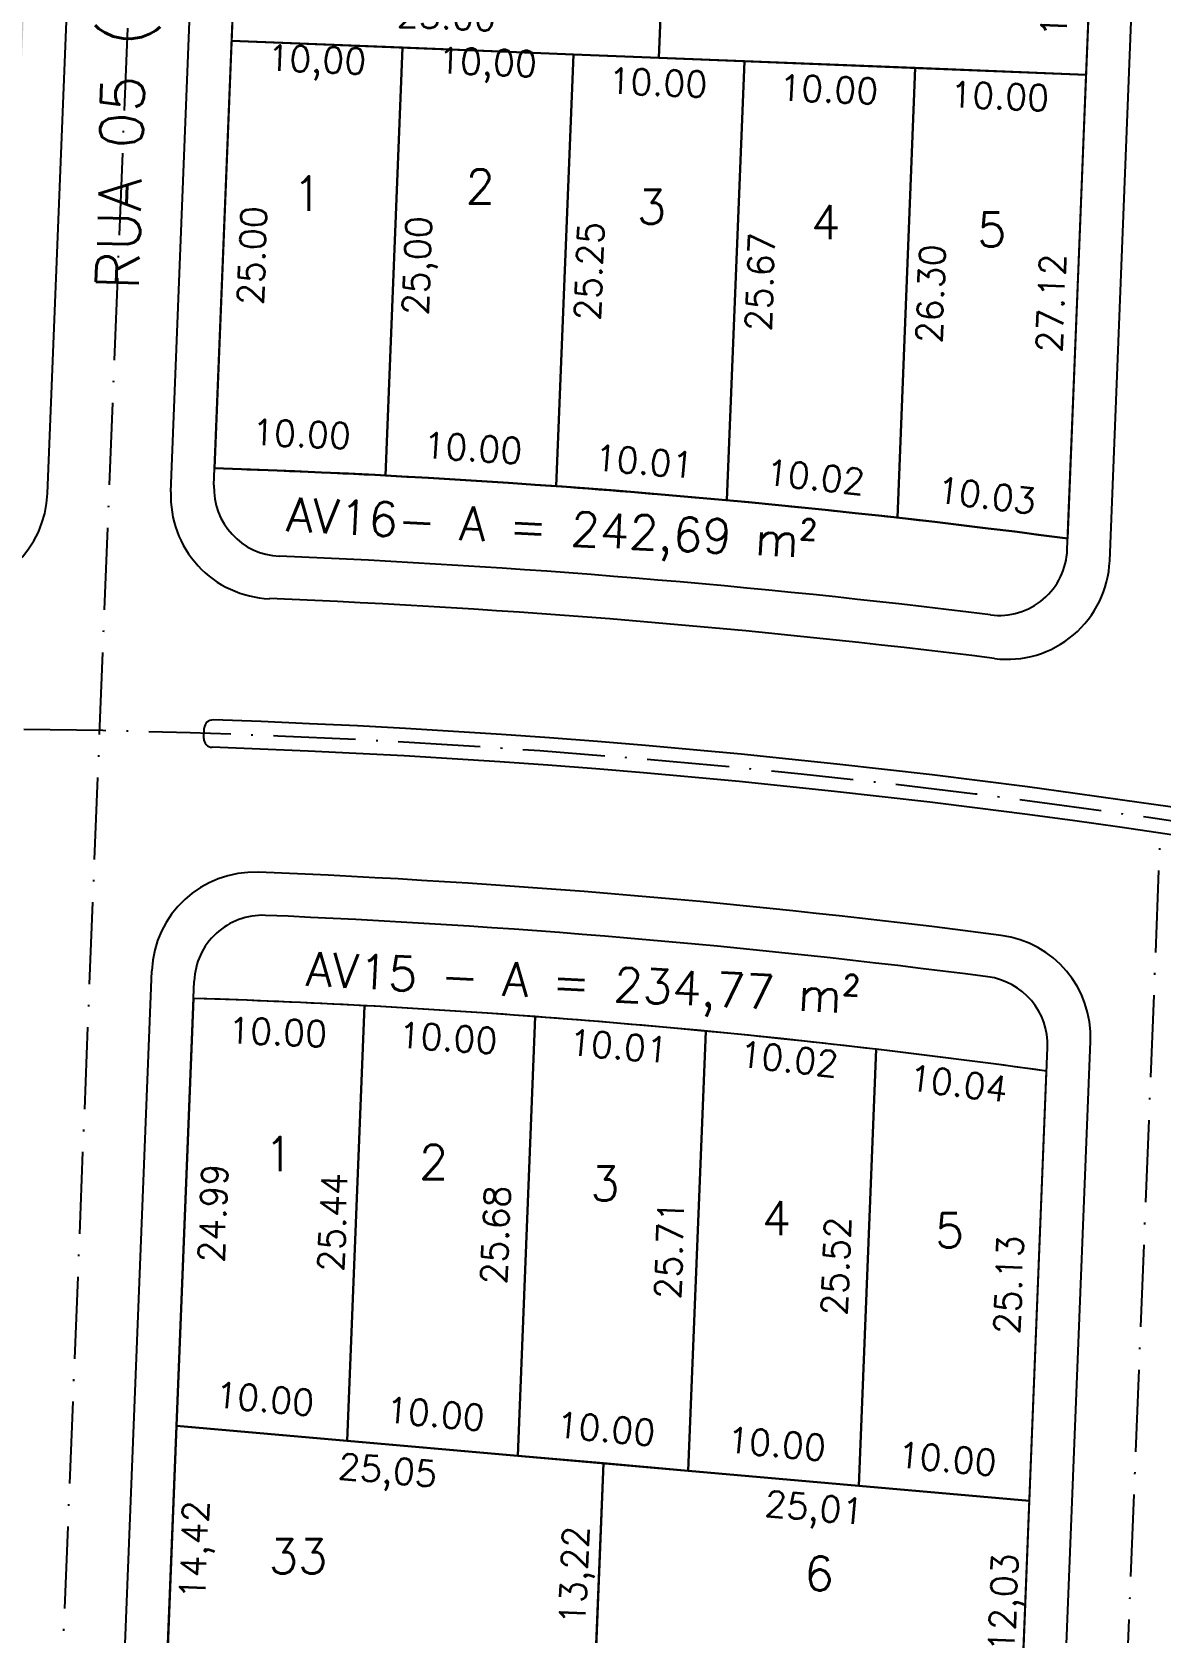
# Model space of a CAD drawing. Header units: millimetres. Extents: x 1794 to 8081, y 409 to 2272.
# Drawn here: x 5747 to 5813, y 967.2 to 1060.7 of the extents above; entities that cross this region are included whole.
import ezdxf
from ezdxf.enums import TextEntityAlignment as Align

# ---------------------------------------------------------------- set-up
doc = ezdxf.new("R2010")
doc.units = ezdxf.units.MM
doc.linetypes.add('ACAD_ISO10W100', pattern=[18, 12, -3, 0, -3])
for name, color, linetype in [('02 - EIXO VIA', 2, 'ACAD_ISO10W100'), ('03 - CALÇADA', 1, 'Continuous'), ('BOUNDARY LOTES', 2, 'Continuous'), ('boundary quadras', 232, 'Continuous'), ('COT', 8, 'Continuous'), ('FAIXAS VERDES', 62, 'Continuous'), ('LOTES', 2, 'Continuous'), ('QUADRAS', 3, 'Continuous'), ('texto - ruas', 2, 'Continuous'), ('Texto Lotes', 31, 'Continuous'), ('TXT CB. QDAS', 41, 'Continuous')]:
    doc.layers.add(name, color=color, linetype=linetype)
doc.styles.add('arcad1', font='romans.shx')
doc.dimstyles.new('REGIS', dxfattribs={"dimtxt": 1.5, "dimasz": 0.12, "dimexe": 0, "dimexo": 0, "dimgap": 0, "dimtad": 0, "dimzin": 4, "dimdsep": 46, "dimtxsty": 'arcad1', "dimblk1": 'BOLA', "dimblk2": 'BOLA', "dimsah": 1, "dimcen": 0.12, "dimse1": 1, "dimse2": 1, "dimsd1": 1, "dimsd2": 1, "dimclrd": 256, "dimclre": 8, "dimclrt": 1, "dimadec": 0, "dimazin": 0, "dimtfac": 1.2, "dimtix": 1, "dimtmove": 2, "dimatfit": 3, "dimldrblk": 'BOLA', "dimfxl": 0, "dimfxlon": 1, "dimtvp": 2, "dimtolj": 1, "dimtzin": 4, "dimarcsym": 0})

# ---------------------------------------------------------------- blocks, each defined once
blk = doc.blocks.new('*D405')
at = {"layer": 'Defpoints', "color": 0}
for p in [(5809.03, 1068.227), (5808.632, 1058.235), (5809.636, 1058.195)]:
    blk.add_point(p, dxfattribs=at)
at = {"layer": 'COT', "color": 1, "insert": (5806.837, 1063.311), "char_height": 1.5, "attachment_point": 5, "rotation": 87.71902, "style": 'arcad1'}
blk.add_mtext('\\A1;10.00', dxfattribs=at)
blk = doc.blocks.new('BOLA')
for p, q in [((-1, 0), (1, 0)), ((0, -1), (0, 1))]:
    blk.add_line(p, q)
blk.add_circle((0, 0), 0.3)
blk = doc.blocks.new('*D406')
at = {"layer": 'Defpoints', "color": 0}
for p in [(5808.632, 1058.235), (5807.553, 1031.139), (5807.553, 1031.139)]:
    blk.add_point(p, dxfattribs=at)
at = {"layer": 'COT', "color": 1, "insert": (5806.573, 1044.895), "char_height": 1.5, "attachment_point": 5, "rotation": 87.71902, "style": 'arcad1'}
blk.add_mtext('\\A1;27.12', dxfattribs=at)
blk = doc.blocks.new('*D417')
at = {"layer": 'Defpoints', "color": 0}
for p in [(5758.672, 1060.225), (5783.652, 1059.23), (5783.61, 1058.171)]:
    blk.add_point(p, dxfattribs=at)
at = {"layer": 'COT', "color": 1, "insert": (5771.239, 1061.667), "char_height": 1.5, "attachment_point": 5, "rotation": 357.71902, "style": 'arcad1'}
blk.add_mtext('\\A1;25.00', dxfattribs=at)
blk = doc.blocks.new('*D12')
at = {"layer": 'Defpoints', "color": 0}
for p in [(5759.07, 1070.217), (5758.672, 1060.225), (5763.365, 1060.038)]:
    blk.add_point(p, dxfattribs=at)
at = {"layer": 'COT', "color": 1, "insert": (5760.566, 1065.154), "char_height": 1.5, "attachment_point": 5, "rotation": 87.71902, "style": 'arcad1'}
blk.add_mtext('\\A1;10.00', dxfattribs=at)
blk = doc.blocks.new('*D422')
at = {"layer": 'Defpoints', "color": 0}
for p in [(5758.672, 1060.225), (5757.677, 1035.246), (5762.37, 1035.059)]:
    blk.add_point(p, dxfattribs=at)
at = {"layer": 'COT', "color": 1, "insert": (5759.87, 1047.668), "char_height": 1.5, "attachment_point": 5, "rotation": 87.71902, "style": 'arcad1'}
blk.add_mtext('\\A1;25.00', dxfattribs=at)
blk = doc.blocks.new('*D423')
at = {"layer": 'Defpoints', "color": 0}
for p in [(5778.656, 1059.429), (5777.651, 1034.197), (5782.067, 1034.021)]:
    blk.add_point(p, dxfattribs=at)
at = {"layer": 'COT', "color": 1, "insert": (5779.572, 1046.757), "char_height": 1.5, "attachment_point": 5, "rotation": 87.71902, "style": 'arcad1'}
blk.add_mtext('\\A1;25.25', dxfattribs=at)
blk = doc.blocks.new('*D424')
at = {"layer": 'Defpoints', "color": 0}
for p in [(5788.675, 1059.03), (5787.626, 1033.377), (5792.039, 1033.196)]:
    blk.add_point(p, dxfattribs=at)
at = {"layer": 'COT', "color": 1, "insert": (5789.566, 1046.145), "char_height": 1.5, "attachment_point": 5, "rotation": 87.65739, "style": 'arcad1'}
blk.add_mtext('\\A1;25.67', dxfattribs=at)
blk = doc.blocks.new('*D425')
at = {"layer": 'Defpoints', "color": 0}
for p in [(5798.64, 1058.633), (5797.593, 1032.358), (5802.019, 1032.181)]:
    blk.add_point(p, dxfattribs=at)
at = {"layer": 'COT', "color": 1, "insert": (5799.545, 1045.438), "char_height": 1.5, "attachment_point": 5, "rotation": 87.71902, "style": 'arcad1'}
blk.add_mtext('\\A1;26.30', dxfattribs=at)
blk = doc.blocks.new('*D426')
at = {"layer": 'Defpoints', "color": 0}
for p in [(5778.656, 1059.429), (5788.648, 1059.031), (5788.471, 1054.587)]:
    blk.add_point(p, dxfattribs=at)
at = {"layer": 'COT', "color": 1, "insert": (5783.594, 1057.783), "char_height": 1.5, "attachment_point": 5, "rotation": 357.71902, "style": 'arcad1'}
blk.add_mtext('\\A1;10.00', dxfattribs=at)
blk = doc.blocks.new('*D427')
at = {"layer": 'Defpoints', "color": 0}
for p in [(5788.648, 1059.031), (5798.64, 1058.633), (5798.463, 1054.189)]:
    blk.add_point(p, dxfattribs=at)
at = {"layer": 'COT', "color": 1, "insert": (5793.586, 1057.385), "char_height": 1.5, "attachment_point": 5, "rotation": 357.71902, "style": 'arcad1'}
blk.add_mtext('\\A1;10.00', dxfattribs=at)
blk = doc.blocks.new('*D428')
at = {"layer": 'Defpoints', "color": 0}
for p in [(5798.64, 1058.633), (5808.632, 1058.235), (5808.455, 1053.791)]:
    blk.add_point(p, dxfattribs=at)
at = {"layer": 'COT', "color": 1, "insert": (5803.578, 1056.987), "char_height": 1.5, "attachment_point": 5, "rotation": 357.71902, "style": 'arcad1'}
blk.add_mtext('\\A1;10.00', dxfattribs=at)
blk = doc.blocks.new('*D476')
at = {"layer": 'Defpoints', "color": 0}
for p in [(5757.677, 1035.246), (5767.669, 1034.848), (5767.637, 1034.053)]:
    blk.add_point(p, dxfattribs=at)
at = {"layer": 'COT', "color": 1, "insert": (5762.76, 1037.25), "char_height": 1.5, "attachment_point": 5, "rotation": 357.71902, "style": 'arcad1'}
blk.add_mtext('\\A1;10.00', dxfattribs=at)
blk = doc.blocks.new('*D477')
at = {"layer": 'Defpoints', "color": 0}
for p in [(5767.668, 1034.82), (5777.651, 1034.197), (5777.584, 1033.123)]:
    blk.add_point(p, dxfattribs=at)
at = {"layer": 'COT', "color": 1, "insert": (5772.779, 1036.428), "char_height": 1.5, "attachment_point": 5, "rotation": 356.42955, "style": 'arcad1'}
blk.add_mtext('\\A1;10.00', dxfattribs=at)
blk = doc.blocks.new('*D478')
at = {"layer": 'Defpoints', "color": 0}
for p in [(5777.651, 1034.197), (5787.626, 1033.377), (5787.533, 1032.242)]:
    blk.add_point(p, dxfattribs=at)
at = {"layer": 'COT', "color": 1, "insert": (5782.791, 1035.643), "char_height": 1.5, "attachment_point": 5, "rotation": 355.29629, "style": 'arcad1'}
blk.add_mtext('\\A1;10.01', dxfattribs=at)
blk = doc.blocks.new('*D21')
at = {"layer": 'Defpoints', "color": 0}
for p in [(5787.626, 1033.377), (5797.593, 1032.358), (5797.479, 1031.242)]:
    blk.add_point(p, dxfattribs=at)
at = {"layer": 'COT', "color": 1, "insert": (5792.801, 1034.736), "char_height": 1.5, "attachment_point": 5, "rotation": 354.16207, "style": 'arcad1'}
blk.add_mtext('\\A1;10.02', dxfattribs=at)
blk = doc.blocks.new('*D22')
at = {"layer": 'Defpoints', "color": 0}
for p in [(5797.593, 1032.358), (5807.553, 1031.139), (5807.421, 1030.061)]:
    blk.add_point(p, dxfattribs=at)
at = {"layer": 'COT', "color": 1, "insert": (5802.805, 1033.648), "char_height": 1.5, "attachment_point": 5, "rotation": 353.02646, "style": 'arcad1'}
blk.add_mtext('\\A1;10.03', dxfattribs=at)
blk = doc.blocks.new('*D1276')
at = {"layer": 'Defpoints', "color": 0}
for p in [(5756.443, 1004.269), (5766.435, 1003.871), (5766.245, 999.104)]:
    blk.add_point(p, dxfattribs=at)
at = {"layer": 'COT', "color": 1, "insert": (5761.368, 1002.301), "char_height": 1.5, "attachment_point": 5, "rotation": 357.71902, "style": 'arcad1'}
blk.add_mtext('\\A1;10.00', dxfattribs=at)
blk = doc.blocks.new('*D1277')
at = {"layer": 'Defpoints', "color": 0}
for p in [(5766.434, 1003.842), (5776.416, 1003.205), (5776.125, 998.649)]:
    blk.add_point(p, dxfattribs=at)
at = {"layer": 'COT', "color": 1, "insert": (5771.325, 1001.962), "char_height": 1.5, "attachment_point": 5, "rotation": 356.34535, "style": 'arcad1'}
blk.add_mtext('\\A1;10.00', dxfattribs=at)
blk = doc.blocks.new('*D1278')
at = {"layer": 'Defpoints', "color": 0}
for p in [(5776.416, 1003.205), (5786.39, 1002.356), (5786.025, 998.063)]:
    blk.add_point(p, dxfattribs=at)
at = {"layer": 'COT', "color": 1, "insert": (5781.292, 1001.477), "char_height": 1.5, "attachment_point": 5, "rotation": 355.13801, "style": 'arcad1'}
blk.add_mtext('\\A1;10.01', dxfattribs=at)
blk = doc.blocks.new('*D1279')
at = {"layer": 'Defpoints', "color": 0}
for p in [(5786.39, 1002.356), (5796.356, 1001.296), (5795.922, 997.213)]:
    blk.add_point(p, dxfattribs=at)
at = {"layer": 'COT', "color": 1, "insert": (5791.256, 1000.726), "char_height": 1.5, "attachment_point": 5, "rotation": 353.92953, "style": 'arcad1'}
blk.add_mtext('\\A1;10.02', dxfattribs=at)
blk = doc.blocks.new('*D1280')
at = {"layer": 'Defpoints', "color": 0}
for p in [(5796.356, 1001.296), (5806.313, 1000.024), (5805.759, 995.682)]:
    blk.add_point(p, dxfattribs=at)
at = {"layer": 'COT', "color": 1, "insert": (5801.16, 999.294), "char_height": 1.5, "attachment_point": 5, "rotation": 352.71935, "style": 'arcad1'}
blk.add_mtext('\\A1;10.04', dxfattribs=at)
blk = doc.blocks.new('*D1281')
at = {"layer": 'Defpoints', "color": 0}
for p in [(5755.448, 979.299), (5765.421, 978.423), (5765.336, 977.449)]:
    blk.add_point(p, dxfattribs=at)
at = {"layer": 'COT', "color": 1, "insert": (5760.612, 980.875), "char_height": 1.5, "attachment_point": 5, "rotation": 354.97828, "style": 'arcad1'}
blk.add_mtext('\\A1;10.00', dxfattribs=at)
blk = doc.blocks.new('*D1282')
at = {"layer": 'Defpoints', "color": 0}
for p in [(5765.421, 978.423), (5775.394, 977.546), (5775.309, 976.572)]:
    blk.add_point(p, dxfattribs=at)
at = {"layer": 'COT', "color": 1, "insert": (5770.585, 979.999), "char_height": 1.5, "attachment_point": 5, "rotation": 354.97828, "style": 'arcad1'}
blk.add_mtext('\\A1;10.00', dxfattribs=at)
blk = doc.blocks.new('*D1283')
at = {"layer": 'Defpoints', "color": 0}
for p in [(5775.394, 977.546), (5785.367, 976.67), (5785.282, 975.696)]:
    blk.add_point(p, dxfattribs=at)
at = {"layer": 'COT', "color": 1, "insert": (5780.558, 979.123), "char_height": 1.5, "attachment_point": 5, "rotation": 354.97828, "style": 'arcad1'}
blk.add_mtext('\\A1;10.00', dxfattribs=at)
blk = doc.blocks.new('*D1284')
at = {"layer": 'Defpoints', "color": 0}
for p in [(5785.367, 976.67), (5795.34, 975.794), (5795.255, 974.82)]:
    blk.add_point(p, dxfattribs=at)
at = {"layer": 'COT', "color": 1, "insert": (5790.531, 978.246), "char_height": 1.5, "attachment_point": 5, "rotation": 354.97828, "style": 'arcad1'}
blk.add_mtext('\\A1;10.00', dxfattribs=at)
blk = doc.blocks.new('*D1285')
at = {"layer": 'Defpoints', "color": 0}
for p in [(5795.34, 975.794), (5805.313, 974.917), (5805.228, 973.943)]:
    blk.add_point(p, dxfattribs=at)
at = {"layer": 'COT', "color": 1, "insert": (5800.504, 977.37), "char_height": 1.5, "attachment_point": 5, "rotation": 354.97828, "style": 'arcad1'}
blk.add_mtext('\\A1;10.00', dxfattribs=at)
blk = doc.blocks.new('*D1286')
at = {"layer": 'Defpoints', "color": 0}
for p in [(5756.443, 1004.269), (5755.448, 979.299), (5760.084, 979.114)]:
    blk.add_point(p, dxfattribs=at)
at = {"layer": 'COT', "color": 1, "insert": (5757.584, 991.719), "char_height": 1.5, "attachment_point": 5, "rotation": 87.71902, "style": 'arcad1'}
blk.add_mtext('\\A1;24.99', dxfattribs=at)
blk = doc.blocks.new('*D1287')
at = {"layer": 'Defpoints', "color": 0}
for p in [(5806.313, 1000.024), (5805.313, 974.917), (5806.596, 974.866)]:
    blk.add_point(p, dxfattribs=at)
at = {"layer": 'COT', "color": 1, "insert": (5804.099, 987.539), "char_height": 1.5, "attachment_point": 5, "rotation": 87.71902, "style": 'arcad1'}
blk.add_mtext('\\A1;25.13', dxfattribs=at)
blk = doc.blocks.new('*D1288')
at = {"layer": 'Defpoints', "color": 0}
for p in [(5766.434, 1003.842), (5765.421, 978.423), (5767.068, 978.357)]:
    blk.add_point(p, dxfattribs=at)
at = {"layer": 'COT', "color": 1, "insert": (5764.576, 991.186), "char_height": 1.5, "attachment_point": 5, "rotation": 87.71902, "style": 'arcad1'}
blk.add_mtext('\\A1;25.44', dxfattribs=at)
blk = doc.blocks.new('*D1289')
at = {"layer": 'Defpoints', "color": 0}
for p in [(5776.416, 1003.205), (5775.394, 977.546), (5776.588, 977.499)]:
    blk.add_point(p, dxfattribs=at)
at = {"layer": 'COT', "color": 1, "insert": (5774.101, 990.447), "char_height": 1.5, "attachment_point": 5, "rotation": 87.71902, "style": 'arcad1'}
blk.add_mtext('\\A1;25.68', dxfattribs=at)
blk = doc.blocks.new('*D1290')
at = {"layer": 'Defpoints', "color": 0}
for p in [(5786.39, 1002.356), (5785.367, 976.67), (5786.756, 976.615)]:
    blk.add_point(p, dxfattribs=at)
at = {"layer": 'COT', "color": 1, "insert": (5784.27, 989.577), "char_height": 1.5, "attachment_point": 5, "rotation": 87.71902, "style": 'arcad1'}
blk.add_mtext('\\A1;25.71', dxfattribs=at)
blk = doc.blocks.new('*D1291')
at = {"layer": 'Defpoints', "color": 0}
for p in [(5796.356, 1001.296), (5795.34, 975.794), (5796.493, 975.748)]:
    blk.add_point(p, dxfattribs=at)
at = {"layer": 'COT', "color": 1, "insert": (5794.003, 988.619), "char_height": 1.5, "attachment_point": 5, "rotation": 87.71902, "style": 'arcad1'}
blk.add_mtext('\\A1;25.52', dxfattribs=at)
blk = doc.blocks.new('*D1292')
at = {"layer": 'Defpoints', "color": 0}
for p in [(5755.448, 979.299), (5754.874, 964.89), (5759.982, 964.687)]:
    blk.add_point(p, dxfattribs=at)
at = {"layer": 'COT', "color": 1, "insert": (5756.701, 972.033), "char_height": 1.5, "attachment_point": 5, "rotation": 87.71902, "style": 'arcad1'}
blk.add_mtext('\\A1;14,42', dxfattribs=at)
blk = doc.blocks.new('*D1293')
at = {"layer": 'Defpoints', "color": 0}
for p in [(5805.313, 974.917), (5807.811, 974.819), (5804.84, 962.9)]:
    blk.add_point(p, dxfattribs=at)
at = {"layer": 'COT', "color": 1, "insert": (5804.006, 968.951), "char_height": 1.5, "attachment_point": 5, "rotation": 87.74352, "style": 'arcad1'}
blk.add_mtext('\\A1;12,03', dxfattribs=at)
blk = doc.blocks.new('*D1294')
at = {"layer": 'Defpoints', "color": 0}
for p in [(5780.403, 977.106), (5779.877, 963.894), (5782.221, 963.801)]:
    blk.add_point(p, dxfattribs=at)
at = {"layer": 'COT', "color": 1, "insert": (5778.916, 970.549), "char_height": 1.5, "attachment_point": 5, "rotation": 87.71902, "style": 'arcad1'}
blk.add_mtext('\\A1;13,22', dxfattribs=at)
blk = doc.blocks.new('*D1365')
at = {"layer": 'Defpoints', "color": 0}
for p in [(5755.452, 979.299), (5780.403, 977.106), (5779.94, 971.828)]:
    blk.add_point(p, dxfattribs=at)
at = {"layer": 'COT', "color": 1, "insert": (5767.777, 976.482), "char_height": 1.5, "attachment_point": 5, "rotation": 354.97828, "style": 'arcad1'}
blk.add_mtext('\\A1;25,05', dxfattribs=at)
blk = doc.blocks.new('*D1366')
at = {"layer": 'Defpoints', "color": 0}
for p in [(5780.403, 977.106), (5805.313, 974.917), (5804.849, 969.639)]:
    blk.add_point(p, dxfattribs=at)
at = {"layer": 'COT', "color": 1, "insert": (5792.707, 974.291), "char_height": 1.5, "attachment_point": 5, "rotation": 354.97828, "style": 'arcad1'}
blk.add_mtext('\\A1;25,01', dxfattribs=at)
blk = doc.blocks.new('*D1497')
at = {"layer": 'Defpoints', "color": 0}
for p in [(5768.662, 1059.797), (5770.748, 1059.714), (5767.668, 1034.82)]:
    blk.add_point(p, dxfattribs=at)
at = {"layer": 'COT', "color": 1, "insert": (5769.741, 1047.072), "char_height": 1.5, "attachment_point": 5, "rotation": 87.71902, "style": 'arcad1'}
blk.add_mtext('\\A1;25,00', dxfattribs=at)
blk = doc.blocks.new('*D1502')
at = {"layer": 'Defpoints', "color": 0}
for p in [(5784.05, 1069.222), (5783.652, 1059.23), (5788.675, 1059.03)]:
    blk.add_point(p, dxfattribs=at)
at = {"layer": 'COT', "color": 1, "insert": (5785.306, 1064.168), "char_height": 1.5, "attachment_point": 5, "rotation": 87.71902, "style": 'arcad1'}
blk.add_mtext('\\A1;10,00', dxfattribs=at)
blk = doc.blocks.new('*D1630')
at = {"layer": 'Defpoints', "color": 0}
for p in [(5768.662, 1059.797), (5778.656, 1059.429), (5768.487, 1055.383)]:
    blk.add_point(p, dxfattribs=at)
at = {"layer": 'COT', "color": 1, "insert": (5773.625, 1058.752), "char_height": 1.5, "attachment_point": 5, "rotation": 357.71902, "style": 'arcad1'}
blk.add_mtext('\\A1;10,00', dxfattribs=at)
blk = doc.blocks.new('*D1631')
at = {"layer": 'Defpoints', "color": 0}
for p in [(5758.672, 1060.225), (5768.662, 1059.797), (5758.495, 1055.781)]:
    blk.add_point(p, dxfattribs=at)
at = {"layer": 'COT', "color": 1, "insert": (5763.646, 1058.904), "char_height": 1.5, "attachment_point": 5, "rotation": 357.71902, "style": 'arcad1'}
blk.add_mtext('\\A1;10,00', dxfattribs=at)

msp = doc.modelspace()

# ---------------------------------------------------------------- hatches: boundary and pattern name
at = {"layer": 'FAIXAS VERDES'}
h = msp.add_hatch(dxfattribs=at)
h.set_pattern_fill('AR-SAND', color=256, scale=0.1, style=0)
h.set_pattern_definition([(37.5, (5429.566, 999.8435), (-0.160003, 4.894132), [0, -3.8608, 0, -4.318, 0, -4.1275]), (7.5, (5429.566, 999.8435), (4.49523, 7.16825), [0, -2.0828, 0, -3.4798, 0, -1.3335]), (327.5, (5426.442, 999.8435), (7.909924, 0.01437), [0, -1.27, 0, -4.572, 0, -5.969]), (317.5, (5426.442, 999.8435), (7.63556, 2.22929), [0, -0.635, 0, -2.9972, 0, -3.429])])
h.paths.add_polyline_path([(5430.831, 1078.216), (5435.928, 1087.936), (5430.845, 1079.356), (5429.566, 1077.139)])
h.paths.add_polyline_path([(5597.245, 1009.396), (5597.066, 1009.337), (5601.377, 1010.616), (5607.012, 1012.218), (5612.684, 1013.759), (5617.596, 1015.036), (5621.128, 1015.921), (5629.087, 1017.817), (5637.922, 1019.761), (5648.108, 1021.797), (5655.347, 1023.11), (5661.35, 1024.117), (5668.226, 1025.177), (5676.97, 1026.386), (5686.913, 1027.57), (5693.659, 1028.258), (5703.184, 1029.074), (5713.015, 1029.724), (5719.569, 1030.05), (5731.268, 1030.418), (5741.91, 1030.515), (5742.543, 1030.672), (5743.302, 1030.978), (5744.205, 1031.63), (5745.076, 1032.86), (5745.431, 1034.356), (5749.498, 1136.448), (5749.921, 1138.085), (5750.981, 1139.401), (5787.931, 1169.251), (5804.87, 1182.936), (5783.871, 1170.98), (5771.611, 1157.563), (5763.136, 1151.215), (5752.529, 1147.246), (5742.436, 1146.753), (5742.349, 1137.394), (5734.92, 1114.509), (5711.119, 1097.126), (5662.121, 1088.101), (5636.086, 1087.947), (5604.026, 1093.668), (5565.586, 1113.949), (5550.552, 1131.127), (5537.457, 1134.461), (5527.958, 1130.108)])
edge = h.paths.add_edge_path()
edge.add_line((5569.236, 1000.087), (5564.38, 1001.877))
edge.add_arc((5567.863, 1003.844), 4, 209.44373, 290.07416)

# ---------------------------------------------------------------- linework, layer by layer
at = {"layer": '02 - EIXO VIA', "ltscale": 0.4}
for p, q in [((5743.398, 830.033), (5755.555, 1135.254)), ((5802.816, 758.95), (5812.972, 1013.92))]:
    msp.add_line(p, q, dxfattribs=at)
msp.add_arc((5741.157, 529.635), 490.381, 66.63589, 105.05446, dxfattribs=at)
at = {"layer": '03 - CALÇADA'}
for p, q in [((5810.003, 1029.845), (5815.435, 1166.205)), ((5747.91, 1033.776), (5751.915, 1134.31)), ((5755.119, 1033.859), (5758.979, 1130.761)), ((5757.048, 1019.461), (5757.072, 1020.061)), ((5747.136, 833.423), (5754.005, 1005.881)), ((5802.098, 831.392), (5808.884, 1001.76))]:
    msp.add_line(p, q, dxfattribs=at)
for centre, radius, start, end in [((5741.915, 1034.015), 6, 269.91383, 357.71902), ((5761.115, 1033.62), 6, 177.71902, 267.73225), ((5804.008, 1030.084), 6, 262.84172, 357.71902), ((5741.157, 529.635), 498.381, 82.84172, 87.73225), ((5757.571, 1020.041), 0.5, 88.08292, 177.71902), ((5741.157, 529.635), 491.181, 67.11647, 88.08292), ((5757.547, 1019.441), 0.5, 177.71902, 268.08337), ((5741.157, 529.635), 489.581, 67.0901, 88.08337), ((5760, 1005.643), 6, 87.73302, 177.71902), ((5741.157, 529.635), 482.381, 82.55429, 87.73302), ((5802.889, 1001.999), 6, 357.71902, 82.55429)]:
    msp.add_arc(centre, radius, start, end, dxfattribs=at)
at = {"layer": 'BOUNDARY LOTES'}
for points in [[(5784.05, 1069.222), (5759.07, 1070.217), (5758.672, 1060.225), (5768.664, 1059.827), (5778.656, 1059.429), (5783.652, 1059.23)], [(5809.03, 1068.227), (5784.05, 1069.222), (5783.652, 1059.23), (5808.632, 1058.235)], [(5780.403, 977.106), (5775.394, 977.546), (5765.421, 978.423), (5755.452, 979.299), (5754.88, 964.89), (5779.877, 963.894)], [(5805.317, 974.917), (5795.34, 975.794), (5785.367, 976.67), (5780.403, 977.106), (5779.877, 963.894), (5804.84, 962.9)]]:
    msp.add_lwpolyline(points, close=True, dxfattribs=at)
for points in [[(5768.664, 1059.827), (5758.672, 1060.225), (5757.677, 1035.246, -0.004942), (5767.668, 1034.82)], [(5778.656, 1059.429), (5768.664, 1059.827), (5767.668, 1034.82, -0.004943), (5777.651, 1034.197)], [(5788.648, 1059.031), (5778.656, 1059.429), (5777.651, 1034.197, -0.004946), (5787.626, 1033.377)], [(5798.64, 1058.633), (5788.648, 1059.031), (5787.626, 1033.377, -0.004952), (5797.593, 1032.358)], [(5808.632, 1058.235), (5798.64, 1058.633), (5797.593, 1032.358, -0.004959), (5807.553, 1031.139)], [(5766.434, 1003.842, 0.005265), (5756.443, 1004.269), (5755.452, 979.299), (5765.421, 978.423)], [(5776.416, 1003.205, 0.005266), (5766.434, 1003.842), (5765.421, 978.423), (5775.394, 977.546)], [(5786.39, 1002.356, 0.00527), (5776.416, 1003.205), (5775.394, 977.546), (5785.367, 976.67)], [(5796.356, 1001.296, 0.005276), (5786.39, 1002.356), (5785.367, 976.67), (5795.34, 975.794)], [(5806.313, 1000.024, 0.005285), (5796.356, 1001.296), (5795.34, 975.794), (5805.317, 974.917)]]:
    msp.add_lwpolyline(points, format="xyb", close=True, dxfattribs=at)
at = {"layer": 'boundary quadras'}
for points in [[(5812.893, 1165.203, 0.644545), (5806.382, 1168.473), (5762.951, 1133.387, 0.216142), (5761.468, 1130.435), (5757.677, 1035.246, -0.024747), (5807.553, 1031.139)], [(5806.313, 1000.024, 0.026368), (5756.443, 1004.269), (5749.654, 833.825, 0.416122), (5753.517, 829.668, 0.000707), (5753.529, 829.667), (5795.479, 828.151, 0.413135), (5799.62, 831.989)]]:
    msp.add_lwpolyline(points, format="xyb", close=True, dxfattribs=at)
at = {"layer": 'FAIXAS VERDES', "ltscale": 0.6}
for centre, radius, start, end in [((5761.634, 1034.1), 4, 177.71902, 267.67549), ((5741.157, 529.635), 500.881, 82.9035, 87.67549), ((5803.53, 1030.648), 4, 262.9035, 357.71902), ((5760.48, 1005.123), 4, 87.67284, 177.71902), ((5741.157, 529.635), 479.881, 82.60929, 87.67284), ((5802.371, 1001.562), 4, 357.71902, 82.60929)]:
    msp.add_arc(centre, radius, start, end, dxfattribs=at)
at = {"layer": 'LOTES'}
for p, q in [((5783.652, 1059.23), (5787.392, 1153.132)), ((5758.672, 1060.225), (5808.632, 1058.235)), ((5767.668, 1034.82), (5768.664, 1059.827)), ((5777.651, 1034.197), (5778.656, 1059.429)), ((5787.626, 1033.377), (5788.648, 1059.031)), ((5797.593, 1032.358), (5798.64, 1058.633)), ((5765.421, 978.423), (5766.434, 1003.842)), ((5775.394, 977.546), (5776.416, 1003.205)), ((5785.367, 976.67), (5786.39, 1002.356)), ((5795.34, 975.794), (5796.356, 1001.296)), ((5755.448, 979.299), (5805.313, 974.917)), ((5774.5, 828.909), (5780.403, 977.106))]:
    msp.add_line(p, q, dxfattribs=at)
at = {"layer": 'QUADRAS'}
for p, q in [((5807.527, 1030.489), (5812.893, 1165.203)), ((5757.637, 1034.259), (5761.468, 1130.435)), ((5749.654, 833.825), (5756.483, 1005.282)), ((5799.62, 831.989), (5806.368, 1001.403))]:
    msp.add_line(p, q, dxfattribs=at)
at = {"layer": 'QUADRAS', "ltscale": 0.6}
for radius, start, end in [(505.881, 82.45825, 88.12862), (474.881, 82.11377, 88.15536)]:
    msp.add_arc((5741.157, 529.635), radius, start, end, dxfattribs=at)
at = {"layer": 'QUADRAS'}
for centre, radius, start, end in [((5761.634, 1034.1), 4, 177.71902, 267.67549), ((5741.157, 529.635), 500.881, 82.9035, 87.67549), ((5803.53, 1030.648), 4, 262.9035, 357.71902), ((5760.48, 1005.123), 4, 87.67284, 177.71902), ((5741.157, 529.635), 479.881, 82.60929, 87.67284), ((5802.371, 1001.562), 4, 357.71902, 82.60929)]:
    msp.add_arc(centre, radius, start, end, dxfattribs=at)

# ---------------------------------------------------------------- texts
at = {"layer": 'texto - ruas', "insert": (5750.726, 1045.708), "char_height": 2.5, "width": 122.85234, "attachment_point": 1, "rotation": 88.38666}
msp.add_mtext('{\\Fromans|c0;RUA 05 (RUA RDº NEWTON XEREZ RIBEIRO)}', dxfattribs=at)
at = {"layer": 'Texto Lotes', "style": 'arcad1'}
for s, p in [('2', (5773.204, 1051.711)), ('1', (5763.107, 1051.293)), ('3', (5783.222, 1050.52)), ('4', (5793.399, 1049.625)), ('5', (5803.112, 1049.193)), ('1', (5761.433, 995.174)), ('2', (5770.478, 994.707)), ('3', (5780.496, 993.452)), ('4', (5790.531, 991.426)), ('5', (5800.64, 990.712)), ('33', (5762.556, 971.669)), ('6', (5793.016, 970.663))]:
    msp.add_text(s, height=2, dxfattribs=at).set_placement(p, align=Align.MIDDLE_CENTER)
at = {"layer": 'TXT CB. QDAS', "style": 'arcad1'}
for s, p in [('AV16- A = 242,69 m²', (5777.382, 1031.779)), ('AV15 - A = 234,77 m²', (5779.211, 1005.189))]:
    msp.add_text(s, height=2, rotation=357.10277, dxfattribs=at).set_placement(p, align=Align.MIDDLE_CENTER)

# ---------------------------------------------------------------- dimensions: what is measured, and where the dimension line sits
at = {"layer": 'COT'}
for base, p1, p2, angle, picture, middle in [((5763.365, 1060.038), (5759.07, 1070.217), (5758.672, 1060.225), 87.71902, '*D12', (5760.566, 1065.154)), ((5809.636, 1058.195), (5809.03, 1068.227), (5808.632, 1058.235), 87.71902, '*D405', (5806.837, 1063.311)), ((5762.37, 1035.059), (5758.672, 1060.225), (5757.677, 1035.246), 87.71902, '*D422', (5759.87, 1047.668)), ((5788.471, 1054.587), (5778.656, 1059.429), (5788.648, 1059.031), 177.71902, '*D426', (5783.594, 1057.783)), ((5798.463, 1054.189), (5788.648, 1059.031), (5798.64, 1058.633), 177.71902, '*D427', (5793.586, 1057.385)), ((5808.455, 1053.791), (5798.64, 1058.633), (5808.632, 1058.235), 177.71902, '*D428', (5803.578, 1056.987))]:
    dim = msp.add_linear_dim(base=base, p1=p1, p2=p2, angle=angle, dimstyle='REGIS', dxfattribs=at)
    dim.commit()
    dim.dimension.update_dxf_attribs({"geometry": picture, "text_midpoint": middle})
for base, p1, p2, angle, picture, middle in [((5788.675, 1059.03), (5784.05, 1069.222), (5783.652, 1059.23), 87.71902, '*D1502', (5785.306, 1064.168)), ((5768.487, 1055.383), (5778.656, 1059.429), (5768.662, 1059.797), 177.71902, '*D1630', (5773.625, 1058.752)), ((5804.849, 969.639), (5780.403, 977.106), (5805.313, 974.917), 174.97828, '*D1366', (5792.707, 974.291))]:
    dim = msp.add_linear_dim(base=base, p1=p1, p2=p2, angle=angle, dimstyle='REGIS', override={"dimdsep": 44}, dxfattribs=at)
    dim.commit()
    dim.dimension.update_dxf_attribs({"geometry": picture, "text_midpoint": middle})
for p1, p2, distance, picture, middle in [((5758.672, 1060.225), (5783.652, 1059.23), -1.06, '*D417', (5771.239, 1061.667)), ((5778.656, 1059.429), (5777.651, 1034.197), 4.42, '*D423', (5779.572, 1046.757)), ((5788.675, 1059.03), (5787.626, 1033.377), 4.417, '*D424', (5789.566, 1046.145)), ((5798.64, 1058.633), (5797.593, 1032.358), 4.429, '*D425', (5799.545, 1045.438)), ((5757.677, 1035.246), (5767.669, 1034.848), -0.795, '*D476', (5762.76, 1037.25)), ((5767.668, 1034.82), (5777.651, 1034.197), -1.077, '*D477', (5772.779, 1036.428)), ((5777.651, 1034.197), (5787.626, 1033.377), -1.138, '*D478', (5782.791, 1035.643)), ((5787.626, 1033.377), (5797.593, 1032.358), -1.121, '*D21', (5792.801, 1034.736)), ((5797.593, 1032.358), (5807.553, 1031.139), -1.087, '*D22', (5802.805, 1033.648)), ((5756.443, 1004.269), (5755.448, 979.299), 4.639, '*D1286', (5757.584, 991.719)), ((5756.443, 1004.269), (5766.435, 1003.871), -4.771, '*D1276', (5761.368, 1002.301)), ((5766.434, 1003.842), (5765.421, 978.423), 1.648, '*D1288', (5764.576, 991.186)), ((5766.434, 1003.842), (5776.416, 1003.205), -4.565, '*D1277', (5771.325, 1001.962)), ((5776.416, 1003.205), (5775.394, 977.546), 1.194, '*D1289', (5774.101, 990.447)), ((5776.416, 1003.205), (5786.39, 1002.356), -4.308, '*D1278', (5781.292, 1001.477)), ((5786.39, 1002.356), (5785.367, 976.67), 1.39, '*D1290', (5784.27, 989.577)), ((5786.39, 1002.356), (5796.356, 1001.296), -4.107, '*D1279', (5791.256, 1000.726)), ((5796.356, 1001.296), (5795.34, 975.794), 1.153, '*D1291', (5794.003, 988.619)), ((5796.356, 1001.296), (5806.313, 1000.024), -4.378, '*D1280', (5801.16, 999.294)), ((5806.313, 1000.024), (5805.313, 974.917), 1.284, '*D1287', (5804.099, 987.539))]:
    dim = msp.add_aligned_dim(p1=p1, p2=p2, distance=distance, dimstyle='REGIS', dxfattribs=at)
    dim.commit()
    dim.dimension.update_dxf_attribs({"geometry": picture, "text_midpoint": middle})
for base, p1, p2, angle, picture, middle, dimtype in [((5758.495, 1055.781), (5768.662, 1059.797), (5758.672, 1060.225), 177.71902, '*D1631', (5763.646, 1058.904), 160), ((5770.748, 1059.714), (5767.668, 1034.82), (5768.662, 1059.797), 87.71902, '*D1497', (5769.741, 1047.072), 161)]:
    dim = msp.add_linear_dim(base=base, p1=p1, p2=p2, angle=angle, dimstyle='REGIS', override={"dimdsep": 44}, dxfattribs=at)
    dim.commit()
    dim.dimension.update_dxf_attribs({"geometry": picture, "text_midpoint": middle, "dimtype": dimtype})
dim = msp.add_linear_dim(base=(5807.553, 1031.139), p1=(5808.632, 1058.235), p2=(5807.553, 1031.139), angle=87.71902, dimstyle='REGIS', dxfattribs=at)
dim.commit()
dim.dimension.update_dxf_attribs({"geometry": '*D406', "text_midpoint": (5806.573, 1044.895), "dimtype": 160})
dim = msp.add_aligned_dim(p1=(5755.448, 979.299), p2=(5765.421, 978.423), distance=-0.978, text='10.00', dimstyle='REGIS', dxfattribs=at)
dim.commit()
dim.dimension.update_dxf_attribs({"geometry": '*D1281', "text_midpoint": (5760.612, 980.875)})
for base, p1, p2, picture, middle in [((5775.309, 976.572), (5765.421, 978.423), (5775.394, 977.546), '*D1282', (5770.585, 979.999)), ((5785.282, 975.696), (5775.394, 977.546), (5785.367, 976.67), '*D1283', (5780.558, 979.123)), ((5795.255, 974.82), (5785.367, 976.67), (5795.34, 975.794), '*D1284', (5790.531, 978.246)), ((5805.228, 973.943), (5795.34, 975.794), (5805.313, 974.917), '*D1285', (5800.504, 977.37))]:
    dim = msp.add_linear_dim(base=base, p1=p1, p2=p2, angle=174.97828, text='10.00', dimstyle='REGIS', dxfattribs=at)
    dim.commit()
    dim.dimension.update_dxf_attribs({"geometry": picture, "text_midpoint": middle})
for p1, p2, distance, picture, middle in [((5755.448, 979.299), (5754.874, 964.89), 5.112, '*D1292', (5756.701, 972.033)), ((5755.452, 979.299), (5780.403, 977.106), -5.299, '*D1365', (5767.777, 976.482)), ((5780.403, 977.106), (5779.877, 963.894), 2.346, '*D1294', (5778.916, 970.549)), ((5804.84, 962.9), (5805.313, 974.917), -2.5, '*D1293', (5804.006, 968.951))]:
    dim = msp.add_aligned_dim(p1=p1, p2=p2, distance=distance, dimstyle='REGIS', override={"dimdsep": 44}, dxfattribs=at)
    dim.commit()
    dim.dimension.update_dxf_attribs({"geometry": picture, "text_midpoint": middle})

doc.saveas('drawing.dxf')
